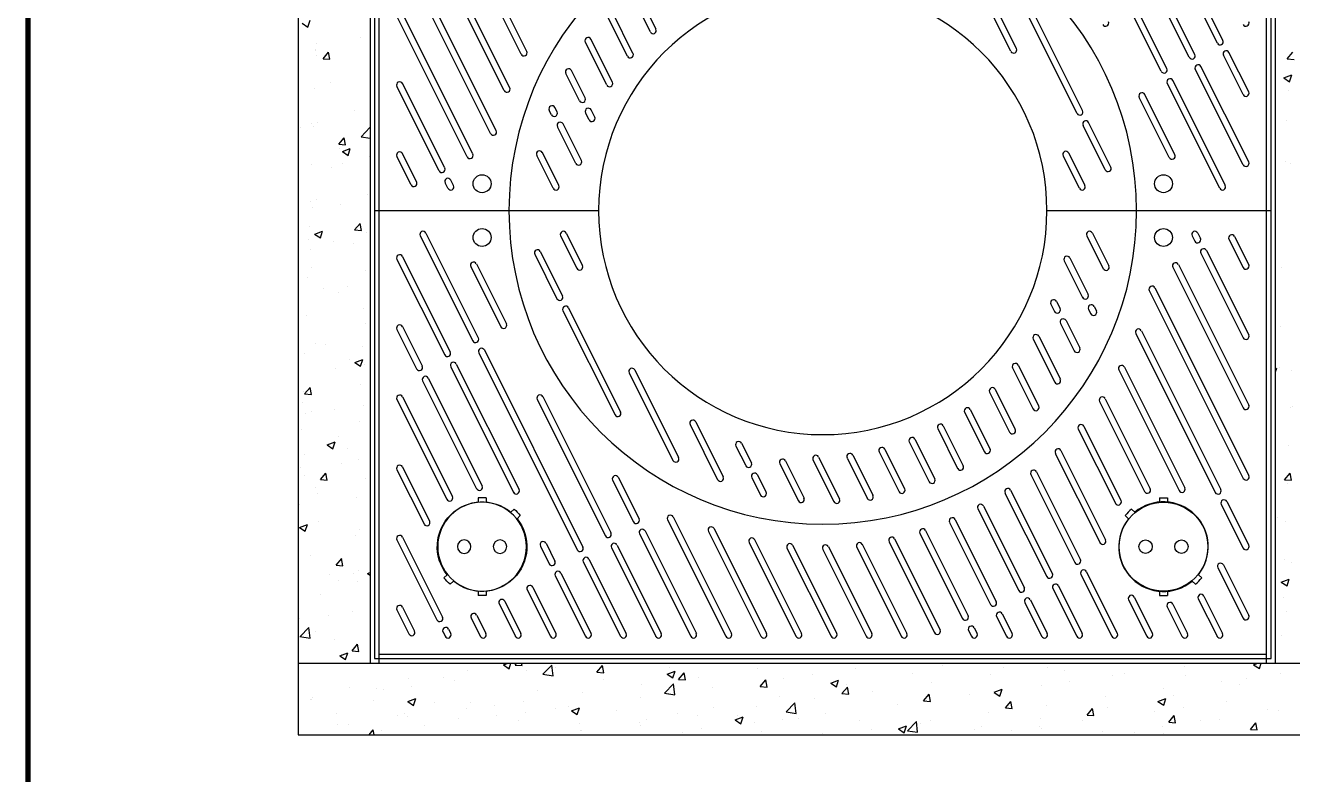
# Model space of a CAD drawing. Header units: millimetres. Extents: x 13624 to 18563, y -11589 to -8096.
# Drawn here: x 13739 to 15152, y -9769 to -8932 of the extents above; entities that cross this region are included whole.
import ezdxf

# ---------------------------------------------------------------- set-up
doc = ezdxf.new("R2010")
doc.units = ezdxf.units.MM
for name, color, linetype in [('LAYOUT', 7, 'Continuous'), ('받침틀', 251, 'Continuous'), ('압연강', 40, 'Continuous')]:
    doc.layers.add(name, color=color, linetype=linetype)

# ---------------------------------------------------------------- blocks, each defined once
blk = doc.blocks.new('A$C4E9B7398')
at = {"linetype": 'Continuous'}
for p, q in [((-645.2, 205.7), (-642.7, 213.4)), ((-651.6, 210), (-645.2, 205.7)), ((-635, 187.4), (-635, 187.4)), ((-586.9, 193.7), (-586.9, 193.7)), ((-636.5, 180.8), (-636.5, 180.8)), ((-636.3, 179.7), (-636.3, 179.7)), ((-635.4, 174), (-635.4, 174)), ((-628.2, 170.4), (-622.1, 177.7)), ((-628.2, 170.4), (-620.6, 169.8)), ((-620.6, 169.8), (-622.1, 177.7)), ((447.3, 170.3), (453.4, 177.6)), ((447.3, 170.3), (454.9, 169.7)), ((-620.4, 143.6), (-620.4, 143.6)), ((443.5, 149), (452.4, 152.4)), ((443.5, 149), (449.9, 144.7)), ((449.9, 144.7), (452.4, 152.4)), ((-637.8, 137.5), (-637.8, 137.5)), ((448.3, 135), (448.3, 135)), ((-593.4, 113), (-593.4, 113)), ((446.9, 101.4), (446.9, 101.4)), ((-653.8, 93.5), (-653.8, 93.5)), ((-640.7, 98.3), (-640.7, 98.3)), ((-639.4, 95.2), (-639.4, 95.2)), ((-634.4, 98.8), (-634.4, 98.8)), ((-585.8, 83.4), (-575.9, 93.7)), ((-575.8, 93.3), (-575.9, 93.7)), ((-610.6, 74.9), (-604.5, 82.2)), ((-610.6, 74.9), (-603, 74.2)), ((-603, 74.2), (-604.5, 82.2)), ((-585.8, 83.4), (-575.8, 81.9)), ((-610.2, 70.4), (-610.2, 70.4)), ((-606.6, 66.8), (-597.8, 70.2)), ((-606.6, 66.8), (-600.3, 62.5)), ((-600.3, 62.5), (-597.8, 70.2)), ((-576.7, 61), (-576.7, 61)), ((-640.9, 52.9), (-640.9, 52.9)), ((-618.7, 48.5), (-618.7, 48.5)), ((-607, 54), (-607, 54)), ((445.3, 55.5), (445.3, 55.5)), ((450.3, 53), (450.3, 53)), ((-578.3, 18.8), (-578.3, 18.8)), ((-642.4, 10.6), (-642.4, 10.6)), ((-640.4, 3.9), (-640.4, 3.9)), ((-635.8, 13.2), (-635.8, 13.2)), ((-608.6, 8.1), (-608.6, 8.1)), ((-593, -20.6), (-586.8, -13.3)), ((-585.4, -21.3), (-586.9, -13.3)), ((-643.4, -16.4), (-643.4, -16.4)), ((-637.6, -25.3), (-631.2, -29.6)), ((-637.5, -25.3), (-628.7, -21.9)), ((-631.2, -29.6), (-628.7, -21.9)), ((-593, -20.6), (-585.4, -21.3)), ((-579.8, -23.5), (-579.8, -23.5)), ((-644, -31.7), (-644, -31.7)), ((-642, -42), (-642, -42)), ((-616.6, -33.5), (-616.6, -33.5)), ((-593.9, -35.6), (-593.9, -35.6)), ((-641, -62.6), (-641, -62.6)), ((-581.4, -65.8), (-581.4, -65.8)), ((441.3, -62.2), (441.3, -62.2)), ((-645.5, -73.9), (-645.5, -73.9)), ((-600.9, -83.8), (-600.9, -83.8)), ((-627.3, -85.7), (-627.3, -85.7)), ((-610.6, -90.4), (-610.6, -90.4)), ((-582.9, -108.1), (-582.9, -108.1)), ((-647.1, -116.2), (-647.1, -116.2)), ((-580.5, -125.3), (-580.5, -125.3)), ((440, -128), (440, -128)), ((-636.2, -147.6), (-636.2, -147.6)), ((-625.6, -148.7), (-625.6, -148.7)), ((-584.5, -150.4), (-584.5, -150.4)), ((-648.6, -158.5), (-648.6, -158.5)), ((-598.8, -165.8), (-598.8, -165.8)), ((-592.6, -168.5), (-583.7, -165.1)), ((-592.6, -168.6), (-586.3, -172.8)), ((-586.3, -172.8), (-583.8, -165.1)), ((-613.9, -175.4), (-613.9, -175.4)), ((-582.1, -171.2), (-582.1, -171.2)), ((434.2, -175.5), (435.5, -175)), ((434.2, -179.1), (435.5, -175)), ((438.3, -173.9), (438.3, -173.9)), ((451.9, -177), (451.9, -177)), ((-648.8, -203.7), (-642.7, -196.4)), ((-641.2, -204.4), (-642.7, -196.4)), ((-586, -192.6), (-586, -192.6)), ((-650.2, -200.8), (-650.2, -200.8)), ((-648.8, -203.7), (-641.2, -204.4)), ((434.2, -204.5), (434.2, -204.2)), ((434.2, -204.5), (434.3, -204.5)), ((-650.9, -213.3), (-650.9, -213.3)), ((-647.3, -225.4), (-647.3, -225.4)), ((-641.4, -223.4), (-641.4, -223.4)), ((-615.5, -221.3), (-615.5, -221.3)), ((-583.1, -216.2), (-583.1, -216.2)), ((450.4, -219.2), (450.4, -219.2)), ((453, -217.7), (453, -217.7)), ((-587.6, -234.9), (-587.6, -234.9)), ((-651.7, -243), (-651.7, -243)), ((-611, -251.3), (-611, -251.3)), ((-623.5, -260.6), (-614.7, -257.2)), ((-623.5, -260.6), (-617.2, -264.9)), ((-617.2, -264.9), (-614.7, -257.2)), ((-600.8, -265), (-600.8, -265)), ((448.8, -261.5), (448.8, -261.5)), ((-648.9, -271.4), (-648.9, -271.4)), ((-607.8, -281), (-607.8, -281)), ((-589.1, -277.2), (-589.1, -277.2)), ((-653.2, -285.3), (-653.2, -285.3)), ((-648.8, -295.2), (-648.8, -295.2)), ((-631.2, -299.2), (-625.1, -292)), ((-623.6, -299.9), (-625.1, -292)), ((444.3, -299.4), (450.4, -292.1)), ((451.9, -300), (450.4, -292.1)), ((-636.6, -308.4), (-636.6, -308.4)), ((-631.2, -299.2), (-623.6, -299.9)), ((-581, -298.1), (-581, -298.1)), ((444.3, -299.4), (451.9, -300)), ((447.3, -303.8), (447.3, -303.8)), ((-634.3, -315.1), (-634.3, -315.1)), ((-590.6, -319.5), (-590.6, -319.5)), ((-654.8, -327.6), (-654.8, -327.6)), ((-654.4, -352.7), (-645.6, -349.3)), ((-654.4, -352.7), (-648.1, -357)), ((-648.1, -357), (-645.6, -349.3)), ((-633.1, -345.6), (-633.1, -345.6)), ((435.9, -341.1), (435.9, -341.1)), ((445.7, -346.1), (445.7, -346.1)), ((-592.2, -361.7), (-592.2, -361.7)), ((-587.5, -354.6), (-587.5, -354.6)), ((-641.8, -384.2), (-641.8, -384.2)), ((-613.6, -394.8), (-607.4, -387.5)), ((-613.6, -394.8), (-606, -395.4)), ((-606, -395.4), (-607.5, -387.5)), ((444.2, -388.4), (444.2, -388.4)), ((451.7, -391.4), (451.7, -391.4)), ((-620.9, -404.7), (-620.9, -404.7)), ((-593.7, -404), (-593.7, -404)), ((-589.1, -400.5), (-589.1, -400.5)), ((-578.6, -403.9), (-575.8, -402.8)), ((-578.6, -403.9), (-575.8, -405.8)), ((-611.4, -412.1), (-611.4, -412.1)), ((-590, -413.4), (-590, -413.4)), ((440.6, -413.8), (449.5, -410.3)), ((440.6, -413.8), (447, -418)), ((447, -418), (449.5, -410.4)), ((-631, -427.6), (-631, -427.6)), ((442.6, -430.6), (442.6, -430.6)), ((-622.5, -450.6), (-622.5, -450.6)), ((-595.3, -446.3), (-595.3, -446.3)), ((446.1, -447), (446.1, -447)), ((-654.3, -454.8), (-654.3, -454.8)), ((-653.9, -474.5), (-644.1, -464.2)), ((-642.7, -476.2), (-644.1, -464.2)), ((-654, -474.5), (-642.7, -476.2)), ((-636.9, -469.2), (-636.9, -469.2)), ((-615.3, -477.9), (-615.3, -477.9)), ((441.1, -472.9), (441.1, -472.9)), ((-609.5, -496), (-600.6, -492.5)), ((-607.8, -494.4), (-607.8, -494.4)), ((-603.2, -500.2), (-600.6, -492.6)), ((-596.8, -488.6), (-596.8, -488.6)), ((-595.9, -490.3), (-589.8, -483)), ((-595.9, -490.3), (-588.4, -491)), ((-588.4, -491), (-589.8, -483)), ((-609.5, -496), (-603.2, -500.2)), ((-427, -506.1), (-421.7, -504.1)), ((-427, -506.1), (-420.7, -510.4)), ((-420.7, -510.4), (-418.6, -504.1)), ((-420, -506.9), (-420, -506.9)), ((-413.8, -506.2), (-412, -504.1)), ((-413.8, -506.2), (-406.2, -506.9)), ((-406.2, -506.9), (-406.7, -504.1)), ((-403, -504.3), (-403, -504.3)), ((-382.9, -516.5), (-373, -506.2)), ((-371.6, -518.3), (-373, -506.2)), ((-369.1, -508.7), (-369.1, -508.7)), ((-322.7, -514.2), (-316.5, -506.9)), ((-315.1, -514.9), (-316.6, -506.9)), ((62.7, -506.6), (62.7, -506.6)), ((332.8, -507.6), (332.8, -507.6)), ((409.7, -505.9), (414.3, -504.1)), ((409.7, -505.9), (416.1, -510.1)), ((416.1, -510.1), (418.1, -504.1)), ((-532.4, -521.3), (-532.4, -521.3)), ((-494, -519.6), (-494, -519.6)), ((-467.2, -512.4), (-467.2, -512.4)), ((-400.9, -512.8), (-400.9, -512.8)), ((-382.9, -516.5), (-371.6, -518.3)), ((-322.7, -514.2), (-315.1, -514.9)), ((-315.5, -522), (-315.5, -522)), ((-244.5, -516.3), (-235.6, -512.9)), ((-244.5, -516.3), (-238.2, -520.6)), ((-241.4, -509.3), (-241.4, -509.3)), ((-238.2, -520.6), (-235.6, -512.9)), ((-231.6, -522.2), (-225.5, -514.9)), ((-231.6, -522.2), (-224, -522.8)), ((-224, -522.9), (-225.5, -514.9)), ((-209.3, -519.9), (-209.3, -519.9)), ((-143.3, -510.4), (-143.3, -510.4)), ((-140.5, -530.2), (-134.4, -522.9)), ((-132.9, -530.8), (-134.4, -522.9)), ((-114.1, -520.8), (-114.1, -520.8)), ((-82.3, -516.6), (-82.3, -516.6)), ((-34.2, -510.3), (-34.2, -510.3)), ((29.3, -515.6), (29.3, -515.6)), ((115.7, -517.2), (115.7, -517.2)), ((130.5, -509.4), (130.5, -509.4)), ((179.8, -509), (179.8, -509)), ((198.3, -512.3), (198.3, -512.3)), ((252.6, -518.2), (252.6, -518.2)), ((266.1, -515.2), (266.1, -515.2)), ((333.9, -518), (333.9, -518)), ((401.7, -520.9), (401.7, -520.9)), ((439.5, -515.2), (439.5, -515.2)), ((-598.4, -530.9), (-598.4, -530.9)), ((-568.1, -532.3), (-568.1, -532.3)), ((-561, -533.9), (-561, -533.9)), ((-529.2, -529.7), (-529.2, -529.7)), ((-481.1, -523.4), (-481.1, -523.4)), ((-389.5, -534.8), (-389.5, -534.8)), ((-338.6, -537), (-338.6, -537)), ((-273.4, -528.1), (-273.4, -528.1)), ((-247.3, -537.5), (-237.4, -527.2)), ((-236, -539.3), (-237.4, -527.2)), ((-194.3, -531.3), (-194.3, -531.3)), ((-140.5, -530.2), (-132.9, -530.8)), ((-62, -526.5), (-53.1, -523.1)), ((-62, -526.5), (-55.7, -530.7)), ((-55.7, -530.7), (-53.1, -523.1)), ((-49.4, -538.1), (-43.3, -530.8)), ((-44.8, -528.4), (-44.8, -528.4)), ((-41.8, -538.8), (-43.3, -530.8)), ((-15.5, -535.6), (-15.5, -535.6)), ((50.5, -526.1), (50.5, -526.1)), ((120.5, -536.6), (129.4, -533.2)), ((120.5, -536.7), (126.8, -540.9)), ((126.8, -540.9), (129.4, -533.2)), ((172.7, -528.7), (172.7, -528.7)), ((204.5, -524.5), (204.5, -524.5)), ((309.4, -532.8), (309.4, -532.8)), ((373.6, -524.7), (373.6, -524.7)), ((394.4, -527.8), (394.4, -527.8)), ((-642.2, -545), (-642.2, -545)), ((-641.2, -544.5), (-641.2, -544.5)), ((-640, -542.8), (-640, -542.8)), ((-572.2, -545.7), (-572.2, -545.7)), ((-533.7, -547.1), (-524.8, -543.7)), ((-533.7, -547.1), (-527.4, -551.4)), ((-527.4, -551.4), (-524.8, -543.7)), ((-504.4, -548.5), (-504.4, -548.5)), ((-463.6, -547.5), (-463.6, -547.5)), ((-404.6, -546.5), (-404.6, -546.5)), ((-274.2, -541.9), (-274.2, -541.9)), ((-247.3, -537.5), (-236, -539.3)), ((-242.4, -537.7), (-242.4, -537.7)), ((-118.8, -541.1), (-118.8, -541.1)), ((-111.8, -558.6), (-101.9, -548.3)), ((-100.5, -560.3), (-101.9, -548.3)), ((-79.7, -543.8), (-79.7, -543.8)), ((-49.4, -538.1), (-41.8, -538.8)), ((12.6, -549.8), (12.6, -549.8)), ((41.7, -546.1), (47.8, -538.8)), ((41.7, -546.1), (49.3, -546.8)), ((44.4, -545.6), (44.4, -545.6)), ((49.3, -546.8), (47.8, -538.8)), ((92.5, -539.3), (92.5, -539.3)), ((132.8, -554.1), (138.9, -546.8)), ((140.4, -554.7), (138.9, -546.8)), ((244.2, -541.8), (244.2, -541.8)), ((303, -546.8), (311.9, -543.4)), ((303, -546.8), (309.4, -551.1)), ((309.4, -551.1), (311.9, -543.4)), ((320.3, -540.6), (320.3, -540.6)), ((379.3, -547.2), (379.3, -547.2)), ((-613.2, -559.9), (-613.2, -559.9)), ((-545.4, -562.7), (-545.4, -562.7)), ((-537.7, -560.2), (-537.7, -560.2)), ((-533.9, -563.6), (-533.9, -563.6)), ((-468.7, -554.7), (-468.7, -554.7)), ((-436.6, -551.4), (-436.6, -551.4)), ((-434.3, -562.9), (-434.3, -562.9)), ((-402.5, -558.8), (-402.5, -558.8)), ((-368.8, -554.3), (-368.8, -554.3)), ((-354.4, -552.4), (-354.4, -552.4)), ((-351.2, -557.3), (-342.3, -553.9)), ((-351.2, -557.3), (-344.9, -561.5)), ((-344.9, -561.5), (-342.3, -553.9)), ((-301, -557.1), (-301, -557.1)), ((-233.2, -560), (-233.2, -560)), ((-210.8, -562.2), (-210.8, -562.2)), ((-192.9, -553.8), (-192.9, -553.8)), ((-168.7, -567.4), (-159.8, -564)), ((-165.4, -562.9), (-165.4, -562.9)), ((-162.4, -571.7), (-159.8, -564)), ((-144.9, -552.7), (-144.9, -552.7)), ((-111.8, -558.6), (-100.5, -560.3)), ((-67.6, -560.4), (-67.6, -560.4)), ((114.1, -559.4), (114.1, -559.4)), ((132.8, -554.1), (140.4, -554.7)), ((178.3, -551.3), (178.3, -551.3)), ((223.9, -562), (230, -554.7)), ((223.9, -562), (231.5, -562.7)), ((231.5, -562.7), (230, -554.7)), ((246.2, -553.3), (246.2, -553.3)), ((299.4, -557.7), (299.4, -557.7)), ((315, -570), (321.1, -562.7)), ((322.5, -570.7), (321.1, -562.7)), ((331.2, -553.5), (331.2, -553.5)), ((424.8, -555.7), (424.8, -555.7)), ((438, -557.5), (438, -557.5)), ((-611.7, -572.9), (-611.7, -572.9)), ((-599.9, -573.1), (-599.9, -573.1)), ((-576.9, -584.1), (-572.2, -578.5)), ((-571.2, -584.1), (-572.2, -578.5)), ((-514.5, -573.5), (-514.5, -573.5)), ((-477.6, -565.6), (-477.6, -565.6)), ((-409.8, -568.5), (-409.8, -568.5)), ((-342, -571.3), (-342, -571.3)), ((-341, -579.2), (-341, -579.2)), ((-340.2, -579.3), (-340.2, -579.3)), ((-275, -570.3), (-275, -570.3)), ((-274.2, -574.2), (-274.2, -574.2)), ((-267, -566.5), (-267, -566.5)), ((-206.4, -577.1), (-206.4, -577.1)), ((-168.7, -567.4), (-162.4, -571.7)), ((-147.5, -570.9), (-147.5, -570.9)), ((-115.7, -566.7), (-115.7, -566.7)), ((-97.6, -565.7), (-97.6, -565.7)), ((-29.8, -568.6), (-29.8, -568.6)), ((-17, -577.9), (-17, -577.9)), ((13.8, -577.6), (22.7, -574.2)), ((13.8, -577.6), (20.1, -581.9)), ((20.1, -581.9), (22.7, -574.2)), ((23.7, -579.6), (33.6, -569.3)), ((35, -581.3), (33.6, -569.3)), ((38, -571.5), (38, -571.5)), ((48.9, -568.4), (48.9, -568.4)), ((98.1, -578.7), (98.1, -578.7)), ((105.8, -574.3), (105.8, -574.3)), ((139.3, -578.8), (139.3, -578.8)), ((171.1, -574.6), (171.1, -574.6)), ((172.2, -566), (172.2, -566)), ((173.5, -577.2), (173.5, -577.2)), ((219.2, -568.3), (219.2, -568.3)), ((307.9, -575.1), (307.9, -575.1)), ((315, -570), (322.6, -570.7)), ((350.7, -568.4), (350.7, -568.4)), ((372, -567), (372, -567)), ((406.1, -578), (412.2, -570.7)), ((406.1, -578), (413.7, -578.6)), ((413.6, -578.6), (412.2, -570.7)), ((-594.4, -584), (-594.4, -584)), ((-562.6, -579.8), (-562.6, -579.8)), ((-227.7, -581.4), (-227.7, -581.4)), ((-138.7, -579.9), (-138.7, -579.9)), ((-70.9, -582.8), (-70.9, -582.8)), ((23.7, -579.6), (35, -581.3)), ((241.3, -580.1), (241.3, -580.1)), ((242.7, -584.1), (242.7, -584.1)), ((276.7, -581.2), (276.7, -581.2)), ((309.1, -582.9), (309.1, -582.9))]:
    blk.add_line(p, q, dxfattribs=at)
at = {"layer": '받침틀'}
for p, q in [((-655.8, 585.9), (-655.8, -584.1)), ((-575.8, 505.9), (-575.8, -504.1)), ((-565.8, 505.9), (-565.8, -504.1)), ((424.2, -504.1), (424.2, 505.9)), ((434.2, -504.1), (434.2, 505.9)), ((-565.8, -494.1), (424.2, -494.1)), ((-655.8, -504.1), (514.2, -504.1)), ((-655.8, -584.1), (514.2, -584.1))]:
    blk.add_line(p, q, dxfattribs=at)
blk = doc.blocks.new('AG1010')
for p, q in [((12428.1, -10039.9), (12428.1, -10539.9)), ((13428.1, -10539.9), (13428.1, -10039.9)), ((12428.1, -10539.9), (12428.1, -11039.9)), ((12428.1, -10539.9), (12678.1, -10539.9)), ((13178.1, -10539.9), (13428.1, -10539.9)), ((13428.1, -11039.9), (13428.1, -10539.9)), ((12428.1, -11039.9), (13428.1, -11039.9))]:
    blk.add_line(p, q)
for points in [[(12583.7, -10873, -0.045549), (12590.7, -10880.2), (12587.1, -10883.7, -0.904534), (12516.1, -10953.3), (12512.5, -10956.8, -0.045549), (12505.5, -10949.7), (12509.1, -10946.2, -0.904534), (12580.1, -10876.5)], [(13272.5, -10873, 0.045549), (13265.5, -10880.2), (13269.1, -10883.7, 0.904534), (13340.1, -10953.3), (13343.7, -10956.8, 0.045549), (13350.7, -10949.7), (13347.1, -10946.2, 0.904534), (13276.1, -10876.5)]]:
    blk.add_lwpolyline(points, format="xyb", close=True)
for centre in [(12548.1, -10509.9), (13308.1, -10509.9), (12548.1, -10569.9), (13308.1, -10569.9)]:
    blk.add_circle(centre, 10)
for radius, start, end in [(350, 0, 180), (250, 0, 180), (350, 180, 0), (250, 180, 0)]:
    blk.add_arc((12928.1, -10539.9), radius, start, end)
at = {"layer": '압연강'}
for p, q in [((13311.8, -10381.3), (13201.9, -10161.4)), ((13305.6, -10384.4), (13195.6, -10164.5)), ((12572.8, -10405.9), (12484.2, -10228.6)), ((12579.1, -10402.8), (12490.4, -10225.5)), ((12591.6, -10365.3), (12524.3, -10230.6)), ((12597.9, -10362.2), (12530.6, -10227.5)), ((13336.9, -10368.8), (13266.8, -10228.7)), ((13343.1, -10365.6), (13273.1, -10225.5)), ((13368.2, -10353.1), (13308, -10232.8)), ((13374.4, -10350), (13314.3, -10229.6)), ((12557.6, -10453.8), (12452.9, -10244.3)), ((12563.9, -10450.6), (12459.1, -10241.2)), ((13144.2, -10359), (13095.3, -10261.2)), ((13137.9, -10362.1), (13089, -10264.3)), ((12735.8, -10340.5), (12713.5, -10295.9)), ((12742.1, -10337.4), (12719.7, -10292.7)), ((13211.7, -10431.4), (13153.5, -10315.2)), ((13217.9, -10428.2), (13159.8, -10312)), ((12531.5, -10479.8), (12453.1, -10323)), ((12537.8, -10476.7), (12459.4, -10319.9)), ((12710.1, -10367.5), (12687.2, -10321.7)), ((12716.4, -10364.4), (12693.5, -10318.6)), ((12687.1, -10399.7), (12663.1, -10351.7)), ((12693.4, -10396.6), (12669.4, -10348.6)), ((13396.8, -10410.4), (13374.9, -10366.5)), ((13403.1, -10407.3), (13381.1, -10363.4)), ((12656.7, -10417.2), (12641.5, -10386.7)), ((12663, -10414.1), (12647.7, -10383.6)), ((13396.8, -10488.7), (13343.6, -10382.2)), ((13403.1, -10485.6), (13349.8, -10379)), ((12500.2, -10495.5), (12453.1, -10401.2)), ((12506.5, -10492.3), (12459.4, -10398.1)), ((13370.8, -10514.9), (13312.3, -10397.8)), ((13377.1, -10511.8), (13318.5, -10394.7)), ((13314.5, -10480.6), (13281, -10413.5)), ((13320.8, -10477.5), (13287.2, -10410.4)), ((12625.4, -10432.9), (12623, -10428)), ((12631.7, -10429.7), (12629.2, -10424.8)), ((12667.4, -10438.6), (12663.4, -10430.6)), ((12673.7, -10435.5), (12669.7, -10427.5)), ((12658.8, -10484), (12638.4, -10443.2)), ((13243.2, -10494.4), (13218.4, -10444.8)), ((13249.4, -10491.3), (13224.6, -10441.7)), ((12652.6, -10487.2), (12632.1, -10446.3)), ((12468.9, -10511.1), (12453.1, -10479.5)), ((12475.2, -10508), (12459.4, -10476.4)), ((12627.3, -10514.9), (12609, -10478.3)), ((12633.6, -10511.8), (12615.3, -10475.1)), ((13214.3, -10514.9), (13196.2, -10478.7)), ((13220.6, -10511.8), (13202.5, -10475.6)), ((12509.9, -10514.9), (12506.9, -10508.9)), ((12516.2, -10511.8), (12513.2, -10505.8)), ((12479.1, -10568.1), (12537.7, -10685.1)), ((12485.4, -10564.9), (12543.9, -10682)), ((12635.6, -10568.1), (12653.7, -10604.2)), ((12641.9, -10564.9), (12660, -10601.1)), ((13222.6, -10568.1), (13240.9, -10604.7)), ((13228.9, -10564.9), (13247.2, -10601.6)), ((13340, -10568.1), (13343, -10574.1)), ((13346.3, -10564.9), (13349.3, -10570.9)), ((13381, -10571.8), (13396.8, -10603.5)), ((13387.3, -10568.7), (13403.1, -10600.3)), ((12613, -10585.4), (12637.8, -10635.1)), ((13356, -10584.4), (13403.1, -10678.6)), ((12453.1, -10594.3), (12506.4, -10700.8)), ((12459.4, -10591.2), (12512.6, -10697.7)), ((12541.7, -10599.2), (12575.2, -10666.4)), ((12606.8, -10588.6), (12631.6, -10638.2)), ((13197.4, -10595.8), (13217.8, -10636.7)), ((13203.6, -10592.7), (13224.1, -10633.6)), ((13324.7, -10600), (13403.1, -10756.9)), ((13349.7, -10587.5), (13396.8, -10681.7)), ((12535.4, -10602.4), (12569, -10669.5)), ((13318.4, -10603.1), (13396.8, -10760)), ((13292.3, -10629.2), (13397, -10838.7)), ((13298.6, -10626.1), (13403.3, -10835.5)), ((13188.8, -10641.2), (13192.7, -10649.2)), ((12638.3, -10651.6), (12696.4, -10767.8)), ((12644.5, -10648.5), (12702.6, -10764.7)), ((13182.5, -10644.4), (13186.5, -10652.3)), ((13224.5, -10650.1), (13226.9, -10655)), ((13230.8, -10647), (13233.2, -10651.9)), ((12459.4, -10669.4), (12481.3, -10713.3)), ((13193.2, -10665.8), (13208.5, -10696.3)), ((13199.5, -10662.6), (13214.7, -10693.1)), ((12453.1, -10672.5), (12475, -10716.4)), ((13162.8, -10683.2), (13186.8, -10731.2)), ((13169.1, -10680.1), (13193.1, -10728.1)), ((13277.1, -10677.1), (13365.7, -10854.3)), ((13283.4, -10673.9), (13372, -10851.2)), ((12544.4, -10698.6), (12654.3, -10918.4)), ((12550.6, -10695.4), (12660.6, -10915.3)), ((12513.1, -10714.2), (12583.1, -10854.3)), ((12519.3, -10711.1), (12589.4, -10851.2)), ((13146, -10712.3), (13168.9, -10758.1)), ((12488, -10726.7), (12548.2, -10847.1)), ((12712, -10720.8), (12760.9, -10818.6)), ((12718.3, -10717.7), (12767.2, -10815.5)), ((13139.8, -10715.5), (13162.7, -10761.3)), ((13258.3, -10717.7), (13325.6, -10852.3)), ((13264.5, -10714.6), (13331.9, -10849.2)), ((12481.8, -10729.9), (12541.9, -10850.2)), ((13114.1, -10742.4), (13136.5, -10787.1)), ((13120.4, -10739.3), (13142.7, -10784)), ((12453.1, -10750.8), (12508.7, -10862.1)), ((12459.4, -10747.7), (12515, -10859)), ((12609.5, -10750.7), (12685.6, -10902.8)), ((12615.8, -10747.5), (12691.9, -10899.7)), ((13236.8, -10752.9), (13287, -10853.4)), ((13243, -10749.8), (13293.3, -10850.3)), ((13086.2, -10764.9), (13108.4, -10809.2)), ((13092.5, -10761.8), (13114.6, -10806.1)), ((12780.1, -10778.7), (12810.8, -10840.2)), ((12786.4, -10775.6), (12817.1, -10837)), ((13056.3, -10783.2), (13078.5, -10827.8)), ((13062.5, -10780.1), (13084.8, -10824.6)), ((13213, -10783.7), (13254.4, -10866.5)), ((13219.3, -10780.6), (13260.7, -10863.4)), ((13024.6, -10798.1), (13046.8, -10842.5)), ((13030.9, -10795), (13053, -10839.3)), ((12831.2, -10802.7), (12842.1, -10824.5)), ((12837.5, -10799.6), (12848.4, -10821.4)), ((12961.5, -10812.9), (12984.1, -10858)), ((12991, -10809.2), (13013.2, -10853.6)), ((12997.3, -10806.1), (13019.4, -10850.5)), ((13187.4, -10810.8), (13237.3, -10910.5)), ((13193.7, -10807.6), (13243.5, -10907.3)), ((12459.4, -10825.9), (12489.6, -10886.5)), ((12880.1, -10822.3), (12900.9, -10863.8)), ((12886.4, -10819.2), (12907.2, -10860.7)), ((12917.1, -10818), (12940.5, -10864.7)), ((12923.4, -10814.9), (12946.7, -10861.6)), ((12955.3, -10816), (12977.8, -10861.1)), ((12453.1, -10829.1), (12483.4, -10889.6)), ((12693.7, -10840.7), (12716.9, -10887.1)), ((12699.9, -10837.5), (12723.2, -10884)), ((12848.8, -10837.9), (12858.6, -10857.4)), ((12855.1, -10834.8), (12864.8, -10854.3)), ((13160.2, -10834.5), (13209.2, -10932.6)), ((13166.4, -10831.4), (13215.5, -10929.5)), ((13131.3, -10855.1), (13177.9, -10948.2)), ((13137.6, -10851.9), (13184.2, -10945.1)), ((13107.3, -10869.6), (13152.9, -10960.8)), ((13372.4, -10867.7), (13396.8, -10916.5)), ((13378.7, -10864.6), (13403.1, -10913.4)), ((12761.2, -10881.8), (12826.2, -11011.8)), ((13101, -10872.7), (13146.6, -10963.9)), ((12729.9, -10897.4), (12787.1, -11011.8)), ((12754.9, -10884.9), (12819.9, -11014.9)), ((12800.6, -10897.9), (12859.1, -11014.9)), ((12806.8, -10894.8), (12865.3, -11011.8)), ((13042.7, -10897), (13090.3, -10992.1)), ((13069.4, -10887.8), (13115.3, -10979.5)), ((13075.7, -10884.7), (13121.6, -10976.4)), ((12453.1, -10907.3), (12497.8, -10996.7)), ((12459.4, -10904.2), (12504, -10993.6)), ((12619.4, -10911.1), (12629.3, -10931)), ((12723.6, -10900.5), (12780.8, -11014.9)), ((12845.9, -10910.3), (12898.2, -11014.9)), ((12852.1, -10907.1), (12904.5, -11011.8)), ((13002, -10909.4), (13052.7, -11010.9)), ((13008.2, -10906.3), (13059, -11007.7)), ((13036.5, -10900.1), (13084, -10995.2)), ((12613.1, -10914.3), (12623, -10934.1)), ((12692.3, -10916.2), (12741.7, -11014.9)), ((12698.6, -10913.1), (12747.9, -11011.8)), ((12888.1, -10916.5), (12937.3, -11014.9)), ((12894.4, -10913.4), (12943.6, -11011.8)), ((12928, -10918), (12976.5, -11014.9)), ((12934.3, -10914.9), (12982.7, -11011.8)), ((12965.9, -10915.5), (13015.6, -11014.9)), ((12972.1, -10912.3), (13021.9, -11011.8)), ((12661, -10931.8), (12702.5, -11014.9)), ((12667.3, -10928.7), (12708.8, -11011.8)), ((13368.7, -10938.5), (13396.8, -10994.8)), ((13374.9, -10935.3), (13403.1, -10991.6)), ((12629.7, -10947.5), (12663.4, -11014.9)), ((12636, -10944.4), (12669.7, -11011.8)), ((13215.9, -10946), (13250.4, -11014.9)), ((13222.2, -10942.9), (13256.6, -11011.8)), ((12598.4, -10963.2), (12624.3, -11014.9)), ((12604.7, -10960), (12630.5, -11011.8)), ((13184.6, -10961.7), (13211.3, -11014.9)), ((13190.9, -10958.5), (13217.5, -11011.8)), ((12459.4, -10982.5), (12472.7, -11009.2)), ((12567.1, -10978.8), (12585.2, -11014.9)), ((12573.4, -10975.7), (12591.4, -11011.8)), ((13153.3, -10977.3), (13172.1, -11014.9)), ((13159.6, -10974.2), (13178.4, -11011.8)), ((13269.2, -10974.3), (13289.5, -11014.9)), ((13275.4, -10971.1), (13295.8, -11011.8)), ((13312.3, -10982.2), (13328.6, -11014.9)), ((13318.5, -10979.1), (13334.9, -11011.8)), ((13346.9, -10973.2), (13367.8, -11014.9)), ((13353.2, -10970), (13374, -11011.8)), ((12453.1, -10985.6), (12466.5, -11012.3)), ((12535.8, -10994.5), (12546, -11014.9)), ((12542.1, -10991.3), (12552.3, -11011.8)), ((13122, -10993), (13133, -11014.9)), ((13128.3, -10989.8), (13139.2, -11011.8)), ((12504.5, -11010.1), (12506.9, -11014.9)), ((12510.7, -11007), (12513.2, -11011.8)), ((13090.7, -11008.6), (13093.9, -11014.9)), ((13097, -11005.5), (13100.1, -11011.8))]:
    blk.add_line(p, q, dxfattribs=at)
for centre, start, end in [((13243.5, -10330.7), 206.5651, 26.5651), ((13400, -10330.6), 206.5651, 26.5651), ((12666.3, -10350.2), 26.5651, 206.5651), ((12738.9, -10339), 206.5651, 26.5651), ((13141, -10360.6), 206.5651, 26.5651), ((13371.3, -10351.5), 206.5651, 26.5651), ((12594.8, -10363.7), 206.5651, 26.5651), ((12713.3, -10365.9), 206.5651, 26.5651), ((13340, -10367.2), 206.5651, 26.5651), ((13378, -10365), 26.5651, 206.5651), ((12644.6, -10385.1), 26.5651, 206.5651), ((13308.7, -10382.9), 206.5651, 26.5651), ((13346.7, -10380.6), 26.5651, 206.5651), ((12456.2, -10399.7), 26.5651, 206.5651), ((12575.9, -10404.3), 206.5651, 26.5651), ((12690.3, -10398.2), 206.5651, 26.5651), ((13315.4, -10396.3), 26.5651, 206.5651), ((12659.9, -10415.7), 206.5651, 26.5651), ((13284.1, -10411.9), 26.5651, 206.5651), ((13400, -10408.9), 206.5651, 26.5651), ((12626.1, -10426.4), 26.5651, 206.5651), ((12628.6, -10431.3), 206.5651, 26.5651), ((12666.6, -10429.1), 26.5651, 206.5651), ((13214.8, -10429.8), 206.5651, 26.5651), ((12635.3, -10444.7), 26.5651, 206.5651), ((12670.6, -10437.1), 206.5651, 26.5651), ((13221.5, -10443.2), 26.5651, 206.5651), ((12560.7, -10452.2), 206.5651, 26.5651), ((12612.1, -10476.7), 26.5651, 206.5651), ((13199.3, -10477.2), 26.5651, 206.5651), ((12456.2, -10477.9), 26.5651, 206.5651), ((12534.6, -10478.3), 206.5651, 26.5651), ((12655.7, -10485.6), 206.5651, 26.5651), ((13317.7, -10479.1), 206.5651, 26.5651), ((13400, -10487.1), 206.5651, 26.5651), ((12503.3, -10493.9), 206.5651, 26.5651), ((13246.3, -10492.9), 206.5651, 26.5651), ((12472, -10509.6), 206.5651, 26.5651), ((12510, -10507.3), 26.5651, 206.5651), ((12513.1, -10513.4), 206.5651, 26.5651), ((12630.5, -10513.4), 206.5651, 26.5651), ((13217.4, -10513.4), 206.5651, 26.5651), ((13373.9, -10513.4), 206.5651, 26.5651), ((12482.2, -10566.5), 26.5651, 206.5651), ((12638.8, -10566.5), 26.5651, 206.5651), ((13225.7, -10566.5), 26.5651, 206.5651), ((13343.1, -10566.5), 26.5651, 206.5651), ((13346.1, -10572.5), 206.5651, 26.5651), ((13384.2, -10570.3), 26.5651, 206.5651), ((12609.9, -10587), 26.5651, 206.5651), ((13352.8, -10585.9), 26.5651, 206.5651), ((12456.2, -10592.7), 26.5651, 206.5651), ((12538.5, -10600.8), 26.5651, 206.5651), ((12656.9, -10602.7), 206.5651, 26.5651), ((13200.5, -10594.3), 26.5651, 206.5651), ((13321.5, -10601.6), 26.5651, 206.5651), ((13400, -10601.9), 206.5651, 26.5651), ((13244.1, -10603.1), 206.5651, 26.5651), ((13295.4, -10627.6), 26.5651, 206.5651), ((12634.7, -10636.6), 206.5651, 26.5651), ((13185.6, -10642.8), 26.5651, 206.5651), ((13220.9, -10635.1), 206.5651, 26.5651), ((12641.4, -10650), 26.5651, 206.5651), ((13189.6, -10650.8), 206.5651, 26.5651), ((13227.6, -10648.5), 26.5651, 206.5651), ((13230.1, -10653.4), 206.5651, 26.5651), ((12456.2, -10671), 26.5651, 206.5651), ((12572.1, -10667.9), 206.5651, 26.5651), ((13196.3, -10664.2), 26.5651, 206.5651), ((12540.8, -10683.6), 206.5651, 26.5651), ((13165.9, -10681.7), 26.5651, 206.5651), ((13280.2, -10675.5), 26.5651, 206.5651), ((13400, -10680.2), 206.5651, 26.5651), ((12509.5, -10699.2), 206.5651, 26.5651), ((12547.5, -10697), 26.5651, 206.5651), ((13211.6, -10694.7), 206.5651, 26.5651), ((12478.2, -10714.9), 206.5651, 26.5651), ((12516.2, -10712.6), 26.5651, 206.5651), ((13142.9, -10713.9), 26.5651, 206.5651), ((13261.4, -10716.1), 26.5651, 206.5651), ((12484.9, -10728.3), 26.5651, 206.5651), ((12715.2, -10719.3), 26.5651, 206.5651), ((13189.9, -10729.7), 206.5651, 26.5651), ((13117.3, -10740.9), 26.5651, 206.5651), ((12456.2, -10749.2), 26.5651, 206.5651), ((12612.7, -10749.1), 26.5651, 206.5651), ((13239.9, -10751.3), 26.5651, 206.5651), ((12699.5, -10766.3), 206.5651, 26.5651), ((13089.4, -10763.3), 26.5651, 206.5651), ((13165.8, -10759.7), 206.5651, 26.5651), ((13400, -10758.4), 206.5651, 26.5651), ((12783.2, -10777.1), 26.5651, 206.5651), ((13059.4, -10781.7), 26.5651, 206.5651), ((13139.6, -10785.5), 206.5651, 26.5651), ((13216.2, -10782.1), 26.5651, 206.5651), ((12834.3, -10801.1), 26.5651, 206.5651), ((13027.7, -10796.6), 26.5651, 206.5651), ((12920.3, -10816.4), 26.5651, 206.5651), ((12958.4, -10814.4), 26.5651, 206.5651), ((12994.1, -10807.6), 26.5651, 206.5651), ((13111.5, -10807.6), 206.5651, 26.5651), ((13190.6, -10809.2), 26.5651, 206.5651), ((12456.2, -10827.5), 26.5651, 206.5651), ((12764.1, -10817.1), 206.5651, 26.5651), ((12845.3, -10823), 206.5651, 26.5651), ((12883.3, -10820.7), 26.5651, 206.5651), ((13081.7, -10826.2), 206.5651, 26.5651), ((12696.8, -10839.1), 26.5651, 206.5651), ((12814, -10838.6), 206.5651, 26.5651), ((12852, -10836.4), 26.5651, 206.5651), ((13049.9, -10840.9), 206.5651, 26.5651), ((13163.3, -10832.9), 26.5651, 206.5651), ((13400.2, -10837.1), 206.5651, 26.5651), ((12545.1, -10848.6), 206.5651, 26.5651), ((12586.2, -10852.7), 206.5651, 26.5651), ((12861.7, -10855.8), 206.5651, 26.5651), ((13016.3, -10852), 206.5651, 26.5651), ((13134.5, -10853.5), 26.5651, 206.5651), ((13290.2, -10851.9), 206.5651, 26.5651), ((13328.7, -10850.8), 206.5651, 26.5651), ((13368.9, -10852.8), 206.5651, 26.5651), ((12511.9, -10860.5), 206.5651, 26.5651), ((12904, -10862.2), 206.5651, 26.5651), ((12943.6, -10863.1), 206.5651, 26.5651), ((12980.9, -10859.5), 206.5651, 26.5651), ((13104.1, -10871.1), 26.5651, 206.5651), ((13257.6, -10865), 206.5651, 26.5651), ((13375.6, -10866.2), 26.5651, 206.5651), ((12758.1, -10883.3), 26.5651, 206.5651), ((13072.6, -10886.2), 26.5651, 206.5651), ((12486.5, -10888.1), 206.5651, 26.5651), ((12720, -10885.6), 206.5651, 26.5651), ((12726.7, -10899), 26.5651, 206.5651), ((12803.7, -10896.3), 26.5651, 206.5651), ((13039.6, -10898.5), 26.5651, 206.5651), ((12456.2, -10905.8), 26.5651, 206.5651), ((12616.2, -10912.7), 26.5651, 206.5651), ((12688.7, -10901.2), 206.5651, 26.5651), ((12695.4, -10914.6), 26.5651, 206.5651), ((12849, -10908.7), 26.5651, 206.5651), ((12891.3, -10915), 26.5651, 206.5651), ((12969, -10913.9), 26.5651, 206.5651), ((13005.1, -10907.8), 26.5651, 206.5651), ((13240.4, -10908.9), 206.5651, 26.5651), ((12657.4, -10916.9), 206.5651, 26.5651), ((12931.1, -10916.4), 26.5651, 206.5651), ((13400, -10914.9), 206.5651, 26.5651), ((12626.1, -10932.5), 206.5651, 26.5651), ((12664.1, -10930.3), 26.5651, 206.5651), ((13212.3, -10931), 206.5651, 26.5651), ((13371.8, -10936.9), 26.5651, 206.5651), ((12632.8, -10945.9), 26.5651, 206.5651), ((13181, -10946.7), 206.5651, 26.5651), ((13219.1, -10944.4), 26.5651, 206.5651), ((12601.5, -10961.6), 26.5651, 206.5651), ((13149.7, -10962.3), 206.5651, 26.5651), ((13187.8, -10960.1), 26.5651, 206.5651), ((13350, -10971.6), 26.5651, 206.5651), ((12456.2, -10984), 26.5651, 206.5651), ((12570.2, -10977.2), 26.5651, 206.5651), ((13118.4, -10978), 206.5651, 26.5651), ((13156.4, -10975.7), 26.5651, 206.5651), ((13272.3, -10972.7), 26.5651, 206.5651), ((13315.4, -10980.6), 26.5651, 206.5651), ((12500.9, -10995.1), 206.5651, 26.5651), ((12538.9, -10992.9), 26.5651, 206.5651), ((13087.1, -10993.6), 206.5651, 26.5651), ((13125.1, -10991.4), 26.5651, 206.5651), ((13400, -10993.2), 206.5651, 26.5651), ((12469.6, -11010.8), 206.5651, 26.5651), ((12507.6, -11008.5), 26.5651, 206.5651), ((13055.8, -11009.3), 206.5651, 26.5651), ((13093.8, -11007.1), 26.5651, 206.5651), ((12510, -11013.4), 206.5651, 26.5651), ((12549.2, -11013.4), 206.5651, 26.5651), ((12588.3, -11013.4), 206.5651, 26.5651), ((12627.4, -11013.4), 206.5651, 26.5651), ((12666.5, -11013.4), 206.5651, 26.5651), ((12705.7, -11013.4), 206.5651, 26.5651), ((12744.8, -11013.4), 206.5651, 26.5651), ((12783.9, -11013.4), 206.5651, 26.5651), ((12823.1, -11013.4), 206.5651, 26.5651), ((12862.2, -11013.4), 206.5651, 26.5651), ((12901.3, -11013.4), 206.5651, 26.5651), ((12940.5, -11013.4), 206.5651, 26.5651), ((12979.6, -11013.4), 206.5651, 26.5651), ((13018.7, -11013.4), 206.5651, 26.5651), ((13097, -11013.4), 206.5651, 26.5651), ((13136.1, -11013.4), 206.5651, 26.5651), ((13175.3, -11013.4), 206.5651, 26.5651), ((13214.4, -11013.4), 206.5651, 26.5651), ((13253.5, -11013.4), 206.5651, 26.5651), ((13292.6, -11013.4), 206.5651, 26.5651), ((13331.8, -11013.4), 206.5651, 26.5651), ((13370.9, -11013.4), 206.5651, 26.5651)]:
    blk.add_arc(centre, 3.5, start, end, dxfattribs=at)
blk = doc.blocks.new('A$C6562381F')
for p, q in [((4.5, 54.5), (-4.5, 54.5)), ((-4.5, 49.3), (-4.5, 54.5)), ((4.5, 49.3), (4.5, 54.5)), ((-4.5, -54.5), (-4.5, -49.3)), ((4.5, -54.5), (-4.5, -54.5)), ((4.5, -54.5), (4.5, -49.3))]:
    blk.add_line(p, q)
for centre, radius in [((0, 0), 49.5), ((-20, 0), 7.5), ((20, 0), 7.5)]:
    blk.add_circle(centre, radius)

msp = doc.modelspace()

# ---------------------------------------------------------------- linework, layer by layer
at = {"layer": 'LAYOUT', "const_width": 5.88}
msp.add_lwpolyline([(13741.5, -11471.3), (18445.5, -11471.3), (18445.5, -8213.8), (13741.5, -8213.8)], close=True, dxfattribs=at)

# ---------------------------------------------------------------- block references
for name, p in [('A$C4E9B7398', (14698.8, -9140.1)), ('AG1010', (1699.9, 1400.7))]:
    msp.add_blockref(name, p)
at = {"xscale": -1, "rotation": 180}
msp.add_blockref('A$C6562381F', (14248, -9514.2), dxfattribs=at)
at = {"rotation": 180}
msp.add_blockref('A$C6562381F', (15008, -9514.2), dxfattribs=at)

doc.saveas('drawing.dxf')
